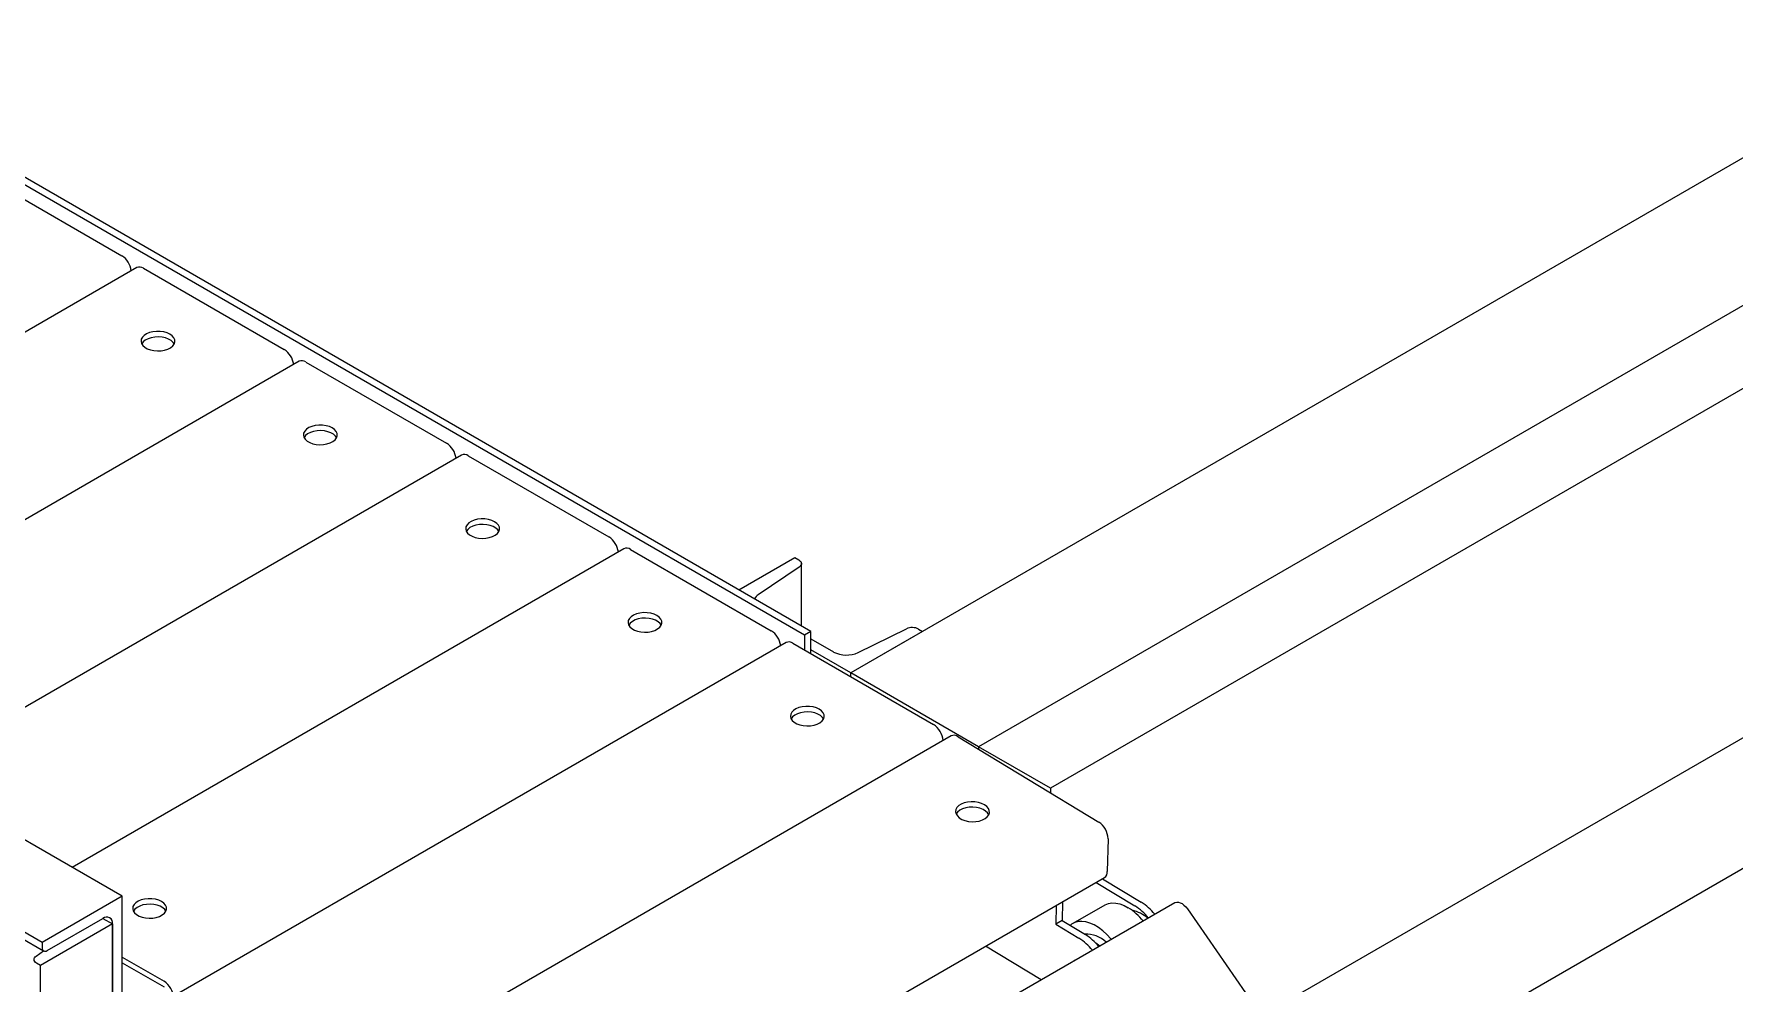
# Model space of a CAD drawing. Header units: millimetres. Extents: x 0 to 11880, y 0 to 8400.
# Drawn here: x 4842 to 5595, y 847 to 1267 of the extents above; entities that cross this region are included whole.
import ezdxf

# ---------------------------------------------------------------- set-up
doc = ezdxf.new("R2010")
doc.units = ezdxf.units.MM
doc.header["$LTSCALE"] = 20

msp = doc.modelspace()

# ---------------------------------------------------------------- linework, layer by layer
at = {"color": 7, "linetype": 'Continuous', "lineweight": 25}
for p, q in [((5183.28, 1001), (1955.33, 2864.45)), ((5186.11, 1002.63), (1958.16, 2866.08)), ((4881.34, 885.49), (1653.4, 2748.94)), ((4845.99, 865.08), (1618.04, 2728.53)), ((1618.67, 2724.71), (4846.61, 861.25)), ((5997.86, 1442.67), (5203.78, 984.26)), ((6054.43, 1410.02), (5260.35, 951.6)), ((6022.61, 1354.9), (5292.17, 933.23)), ((6056.22, 1219.78), (5385.5, 832.59)), ((4818.98, 1204.77), (4881.2, 1168.84)), ((5402.57, 784.71), (6081.21, 1176.48)), ((4887.82, 1163.59), (4643.71, 1022.67)), ((4890.82, 1163.29), (4953.04, 1127.37)), ((4959.66, 1122.12), (4715.55, 981.2)), ((4962.66, 1121.82), (5024.89, 1085.9)), ((5031.5, 1080.64), (4787.4, 939.72)), ((5034.5, 1080.35), (5096.73, 1044.42)), ((5103.35, 1039.17), (4859.24, 898.25)), ((5106.35, 1038.87), (5168.57, 1002.95)), ((5154.29, 1021), (5179.03, 1035.28)), ((5181.02, 1031.13), (5162.84, 1018.81)), ((5179.03, 1035.28), (5180.81, 1034.26)), ((5181.98, 1005.01), (5181.98, 1032.63)), ((5186.11, 1002.63), (5183.28, 1001)), ((5183.28, 1001), (5183.28, 994.46)), ((5186.11, 992.83), (5186.11, 1002.63)), ((5235.6, 1002.63), (5203.78, 984.26)), ((5207.06, 993.28), (5228.41, 1003.78)), ((5233.83, 1003.65), (5235.6, 1002.63)), ((5175.19, 997.7), (4906.49, 842.58)), ((5178.19, 997.4), (5240.41, 961.48)), ((5186.11, 999.36), (5196.21, 993.53)), ((5203.78, 984.26), (5186.11, 994.46)), ((5203.78, 982.62), (5203.78, 984.26)), ((5260.35, 951.6), (5203.78, 984.26)), ((5248.2, 956.41), (4979.5, 801.29)), ((5251.31, 956.05), (5313.52, 918.29)), ((5292.17, 933.23), (5260.35, 951.6)), ((5260.35, 951.6), (5260.35, 950.56)), ((5292.17, 933.23), (5292.17, 931.24)), ((5317.65, 910.88), (5317.32, 896.38)), ((5047.38, 738.64), (5316.08, 893.75)), ((5312.35, 891.6), (5329.53, 881.18)), ((5315.18, 893.24), (5332.36, 882.81)), ((4881.34, 885.49), (4845.99, 865.08)), ((4881.34, 828.33), (4881.34, 885.49)), ((5347.2, 882.63), (5078.5, 727.52)), ((5294.72, 881.42), (5294.53, 873.11)), ((5297.55, 883.06), (5297.36, 874.74)), ((5316.24, 881.59), (5302.1, 873.43)), ((4877.1, 873.24), (4845.28, 854.87)), ((4848.11, 861.4), (4872.86, 875.69)), ((4872.86, 875.69), (4877.1, 873.24)), ((4877.1, 795.67), (4877.1, 873.24)), ((4877.1, 873.24), (4877.1, 828.33)), ((5297.36, 874.74), (5294.53, 873.11)), ((5294.53, 873.11), (5304.78, 866.89)), ((5297.36, 874.74), (5307.61, 868.52)), ((5352.74, 879.89), (5402.52, 808.03)), ((4843.29, 859.02), (4846.59, 861.26)), ((4845.99, 865.08), (4845.99, 862.63)), ((4881.34, 858.53), (4899.87, 847.83)), ((5288.02, 848.47), (5263.47, 863.38)), ((4845.28, 854.87), (4843.51, 855.89)), ((4845.28, 332.28), (4845.28, 854.87)), ((4881.34, 856.08), (4899.87, 845.38))]:
    msp.add_line(p, q, dxfattribs=at)
at = {"color": 7, "linetype": 'Continuous', "lineweight": 25, "flags": 128}
for points in [[(4902.49, 1134.11), (4901.22, 1134.69), (4899.77, 1135.11), (4898.2, 1135.33), (4896.57, 1135.36), (4894.98, 1135.18), (4893.49, 1134.81), (4892.17, 1134.27), (4891.09, 1133.57), (4890.29, 1132.76), (4889.82, 1131.86), (4889.69, 1130.93), (4889.9, 1130), (4890.46, 1129.12), (4891.34, 1128.33), (4892.48, 1127.67), (4893.85, 1127.17), (4895.37, 1126.84), (4896.98, 1126.72), (4898.6, 1126.79), (4900.15, 1127.07), (4901.56, 1127.53), (4902.77, 1128.15), (4903.71, 1128.91), (4904.35, 1129.77), (4904.66, 1130.69), (4904.61, 1131.63), (4904.22, 1132.54), (4903.5, 1133.38), (4902.49, 1134.11)], [(4904.38, 1129.82), (4903.9, 1130.52), (4903.03, 1131.31), (4901.88, 1131.97), (4900.52, 1132.47), (4898.99, 1132.8), (4897.39, 1132.92), (4895.77, 1132.85), (4894.22, 1132.57), (4892.81, 1132.11), (4891.6, 1131.49), (4890.65, 1130.73), (4890.01, 1129.87), (4889.99, 1129.82)], [(4974.33, 1092.63), (4973.06, 1093.22), (4971.61, 1093.64), (4970.04, 1093.86), (4968.42, 1093.89), (4966.82, 1093.71), (4965.33, 1093.34), (4964.02, 1092.79), (4962.93, 1092.1), (4962.14, 1091.28), (4961.66, 1090.39), (4961.53, 1089.45), (4961.75, 1088.53), (4962.31, 1087.65), (4963.18, 1086.86), (4964.33, 1086.2), (4965.69, 1085.69), (4967.22, 1085.37), (4968.82, 1085.24), (4970.44, 1085.32), (4971.99, 1085.59), (4973.4, 1086.05), (4974.61, 1086.68), (4975.55, 1087.44), (4976.19, 1088.3), (4976.5, 1089.22), (4976.46, 1090.16), (4976.07, 1091.06), (4975.34, 1091.9), (4974.33, 1092.63)], [(4976.22, 1088.35), (4975.74, 1089.05), (4974.87, 1089.83), (4973.72, 1090.5), (4972.36, 1091), (4970.84, 1091.32), (4969.23, 1091.45), (4967.61, 1091.37), (4966.06, 1091.1), (4964.65, 1090.64), (4963.44, 1090.01), (4962.5, 1089.25), (4961.86, 1088.39), (4961.83, 1088.35)], [(5046.17, 1051.16), (5044.91, 1051.75), (5043.45, 1052.16), (5041.88, 1052.39), (5040.26, 1052.41), (5038.67, 1052.24), (5037.18, 1051.87), (5035.86, 1051.32), (5034.78, 1050.62), (5033.98, 1049.81), (5033.5, 1048.91), (5033.37, 1047.98), (5033.59, 1047.05), (5034.15, 1046.17), (5035.02, 1045.39), (5036.17, 1044.72), (5037.53, 1044.22), (5039.06, 1043.9), (5040.66, 1043.77), (5042.28, 1043.85), (5043.83, 1044.12), (5045.24, 1044.58), (5046.45, 1045.21), (5047.4, 1045.97), (5048.04, 1046.83), (5048.34, 1047.75), (5048.3, 1048.68), (5047.91, 1049.59), (5047.19, 1050.43), (5046.17, 1051.16)], [(5048.06, 1046.87), (5047.59, 1047.57), (5046.71, 1048.36), (5045.57, 1049.02), (5044.2, 1049.53), (5042.68, 1049.85), (5041.07, 1049.98), (5039.45, 1049.9), (5037.9, 1049.63), (5036.49, 1049.16), (5035.28, 1048.54), (5034.34, 1047.78), (5033.7, 1046.92), (5033.67, 1046.87)], [(5180.81, 1034.26), (5181.28, 1033.93), (5181.64, 1033.55), (5181.88, 1033.15), (5181.98, 1032.72), (5181.94, 1032.29), (5181.76, 1031.87), (5181.45, 1031.48), (5181.02, 1031.13)], [(5118.01, 1009.69), (5116.75, 1010.27), (5115.3, 1010.69), (5113.72, 1010.91), (5112.1, 1010.94), (5110.51, 1010.76), (5109.02, 1010.39), (5107.7, 1009.85), (5106.62, 1009.15), (5105.82, 1008.34), (5105.34, 1007.44), (5105.21, 1006.51), (5105.43, 1005.58), (5105.99, 1004.7), (5106.86, 1003.91), (5108.01, 1003.25), (5109.38, 1002.75), (5110.9, 1002.42), (5112.51, 1002.3), (5114.12, 1002.37), (5115.67, 1002.65), (5117.08, 1003.11), (5118.29, 1003.73), (5119.24, 1004.49), (5119.88, 1005.35), (5120.18, 1006.27), (5120.14, 1007.21), (5119.75, 1008.12), (5119.03, 1008.96), (5118.01, 1009.69)], [(5119.9, 1005.4), (5119.43, 1006.1), (5118.55, 1006.89), (5117.41, 1007.55), (5116.04, 1008.05), (5114.52, 1008.38), (5112.91, 1008.5), (5111.3, 1008.43), (5109.75, 1008.15), (5108.33, 1007.69), (5107.13, 1007.07), (5106.18, 1006.31), (5105.54, 1005.45), (5105.52, 1005.4)], [(5189.85, 968.21), (5188.59, 968.8), (5187.14, 969.21), (5185.56, 969.44), (5183.94, 969.47), (5182.35, 969.29), (5180.86, 968.92), (5179.54, 968.37), (5178.46, 967.68), (5177.66, 966.86), (5177.19, 965.97), (5177.05, 965.03), (5177.27, 964.11), (5177.83, 963.23), (5178.71, 962.44), (5179.85, 961.78), (5181.22, 961.27), (5182.74, 960.95), (5184.35, 960.82), (5185.96, 960.9), (5187.52, 961.17), (5188.93, 961.63), (5190.13, 962.26), (5191.08, 963.02), (5191.72, 963.88), (5192.03, 964.8), (5191.98, 965.74), (5191.59, 966.64), (5190.87, 967.48), (5189.85, 968.21)], [(5191.75, 963.93), (5191.27, 964.62), (5190.4, 965.41), (5189.25, 966.08), (5187.88, 966.58), (5186.36, 966.9), (5184.75, 967.03), (5183.14, 966.95), (5181.59, 966.68), (5180.18, 966.22), (5178.97, 965.59), (5178.02, 964.83), (5177.38, 963.97), (5177.36, 963.93)], [(5262.97, 925.94), (5261.7, 926.56), (5260.25, 927.01), (5258.68, 927.26), (5257.06, 927.31), (5255.47, 927.16), (5253.98, 926.8), (5252.66, 926.26), (5251.58, 925.56), (5250.78, 924.74), (5250.3, 923.82), (5250.17, 922.87), (5250.39, 921.92), (5250.95, 921.01), (5251.82, 920.18), (5252.97, 919.49), (5254.33, 918.95), (5255.85, 918.6), (5257.46, 918.44), (5259.08, 918.5), (5260.63, 918.76), (5262.04, 919.21), (5263.25, 919.83), (5264.19, 920.6), (5264.83, 921.47), (5265.14, 922.41), (5265.1, 923.37), (5264.7, 924.31), (5263.98, 925.18), (5262.97, 925.94)], [(5264.85, 921.51), (5264.33, 922.34), (5263.46, 923.16), (5262.31, 923.85), (5260.94, 924.39), (5259.42, 924.74), (5257.82, 924.9), (5256.2, 924.84), (5254.65, 924.58), (5253.24, 924.13), (5252.03, 923.51), (5251.08, 922.74), (5250.44, 921.87), (5250.42, 921.83)], [(4898.81, 883.14), (4897.55, 883.73), (4896.09, 884.14), (4894.52, 884.37), (4892.9, 884.4), (4891.3, 884.22), (4889.82, 883.85), (4888.5, 883.3), (4887.41, 882.61), (4886.62, 881.79), (4886.14, 880.9), (4886.01, 879.96), (4886.23, 879.04), (4886.79, 878.16), (4887.66, 877.37), (4888.81, 876.71), (4890.17, 876.2), (4891.7, 875.88), (4893.3, 875.75), (4894.92, 875.83), (4896.47, 876.1), (4897.88, 876.56), (4899.09, 877.19), (4900.04, 877.95), (4900.68, 878.81), (4900.98, 879.73), (4900.94, 880.67), (4900.55, 881.57), (4899.83, 882.41), (4898.81, 883.14)], [(4900.7, 878.86), (4900.23, 879.55), (4899.35, 880.34), (4898.21, 881.01), (4896.84, 881.51), (4895.32, 881.83), (4893.71, 881.96), (4892.09, 881.88), (4890.54, 881.61), (4889.13, 881.15), (4887.92, 880.52), (4886.98, 879.76), (4886.34, 878.9), (4886.31, 878.86)], [(5316.24, 881.59), (5316.33, 881.64), (5317.77, 882.24), (5319.35, 882.51), (5321.06, 882.46), (5322.86, 882.08), (5324.72, 881.39), (5326.61, 880.39)], [(5347.2, 882.63), (5347.37, 882.72), (5348.04, 882.9), (5348.79, 882.87), (5349.6, 882.63), (5350.43, 882.2), (5351.25, 881.58), (5352.03, 880.8), (5352.74, 879.89)], [(5319.01, 866.36), (5318.8, 866.62), (5317.08, 868.52), (5315.27, 870.19), (5313.41, 871.62), (5311.52, 872.76), (5309.64, 873.61), (5307.81, 874.15), (5306.05, 874.36), (5304.4, 874.25), (5302.89, 873.82), (5301.54, 873.07), (5300.93, 872.58)], [(4843.51, 855.89), (4843.03, 856.23), (4842.67, 856.6), (4842.44, 857.01), (4842.34, 857.44), (4842.38, 857.86), (4842.55, 858.28), (4842.86, 858.67), (4843.29, 859.02)], [(5313.99, 863.46), (5312.28, 864.75), (5312.04, 864.91)], [(5303.12, 857.19), (5302.71, 857.03), (5302.22, 856.67)]]:
    msp.add_lwpolyline(points, dxfattribs=at)
at = {"color": 7, "linetype": 'Continuous', "lineweight": 25}
for centre, radius, start, end in [((4876.12, 1160.98), 9.36, 7.44622, 57.14065), ((4889.06, 1160.84), 3.02, 54.38242, 114.30712), ((4947.97, 1119.51), 9.36, 7.44622, 57.14065), ((4960.9, 1119.37), 3.02, 54.38242, 114.30712), ((5019.81, 1078.04), 9.36, 7.44622, 57.14065), ((5032.75, 1077.89), 3.02, 54.38242, 114.30712), ((5091.65, 1036.56), 9.36, 7.44622, 57.14065), ((5104.59, 1036.42), 3.02, 54.38242, 114.30712), ((5165.18, 1015.03), 4.45, 121.81713, 153.52011), ((5163.49, 995.09), 9.36, 7.44622, 57.14065), ((5230.99, 998.13), 6.21, 62.79205, 114.56881), ((5176.43, 994.95), 3.02, 54.38242, 114.30712), ((5201.89, 1004.57), 12.42, 242.79205, 294.56881), ((5235.4, 953.67), 9.27, 4.22374, 57.29996), ((5249.46, 953.65), 3.03, 52.2976, 114.43284), ((5308.44, 910.6), 9.21, 1.74271, 56.55644), ((5314.39, 896.16), 2.94, 305.11666, 4.20887), ((5312.48, 858.01), 26.46, 38.6235, 57.73963), ((5316.73, 860.94), 23.94, 38.53133, 57.69371), ((5319.56, 862.58), 23.94, 38.53133, 57.69371), ((4874.51, 873.66), 2.62, 350.78596, 129.20329), ((5324.95, 864.18), 15.43, 48.3549, 77.41549), ((5291.99, 846.65), 23.94, 38.54235, 57.69416), ((5307.94, 856.03), 12.69, 45.62374, 92.81094), ((5294.82, 848.29), 23.94, 38.54235, 57.69416), ((4847.28, 862.42), 1.31, 170.78596, 309.20329), ((4894.9, 840.07), 9.22, 2.60548, 57.39452)]:
    msp.add_arc(centre, radius, start, end, dxfattribs=at)

doc.saveas('drawing.dxf')
